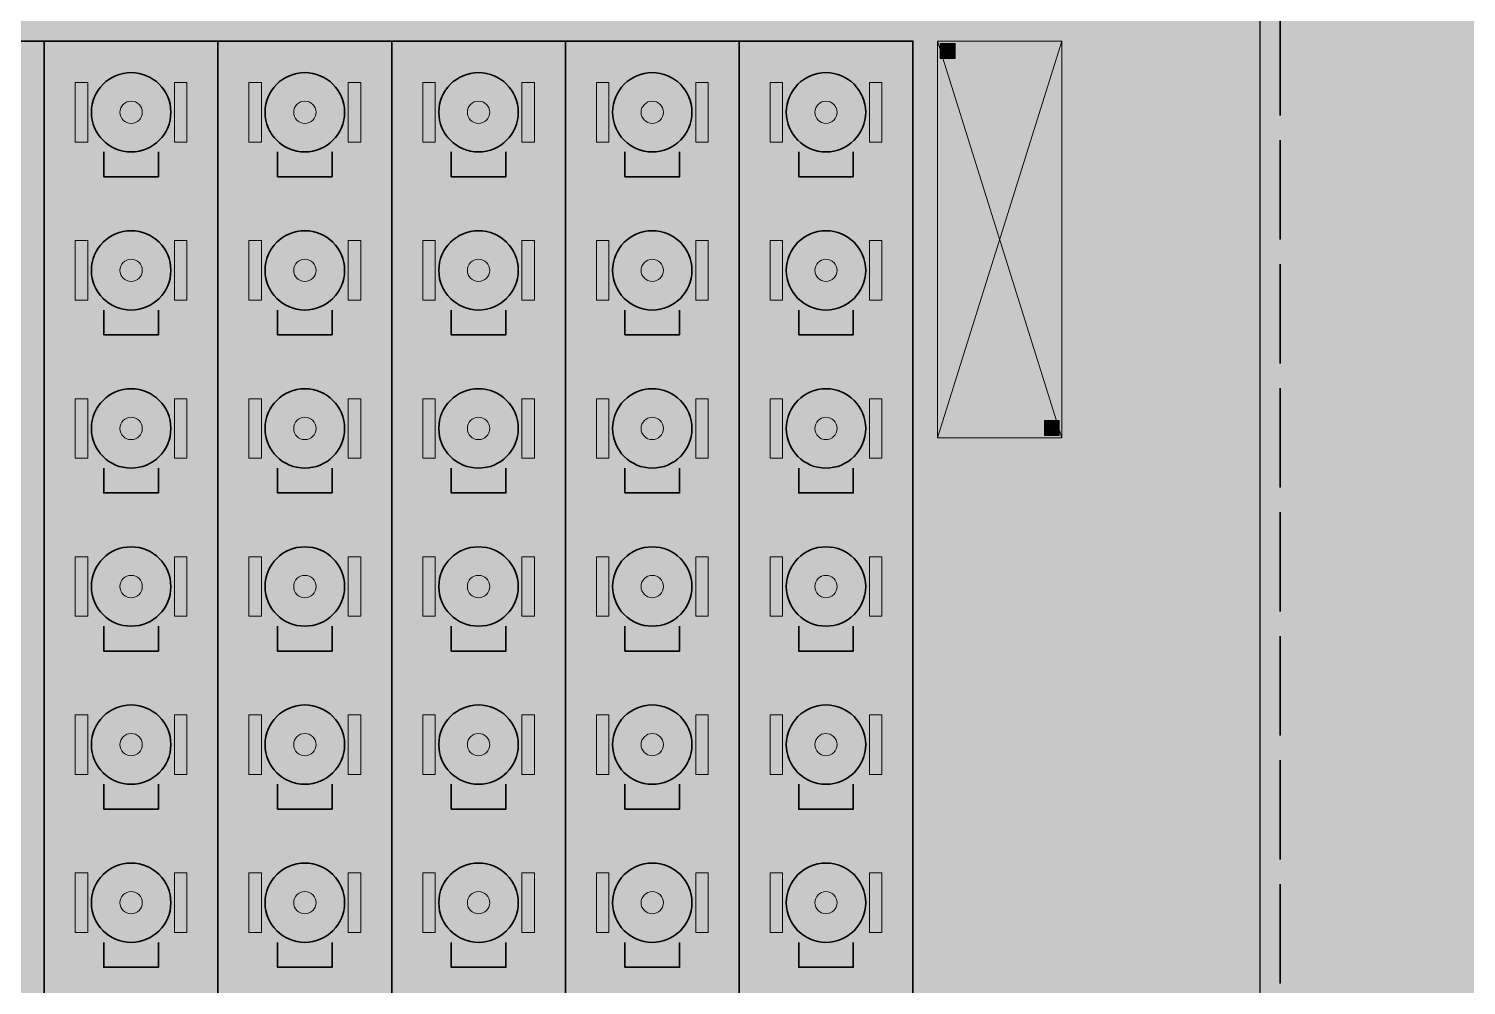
# Model space of a CAD drawing. Header units: millimetres. Extents: x 0 to 1189, y 0 to 841.
# Drawn here: x 644.9 to 702.8, y 249.9 to 288.5 of the extents above; entities that cross this region are included whole.
import ezdxf

# ---------------------------------------------------------------- set-up
doc = ezdxf.new("R2010")
doc.units = ezdxf.units.MM
doc.linetypes.add('IRAM-E-TRAZOS', pattern=[5, 4, -1])
for name, color, linetype, lineweight, true_color in [('A-DEM-VE', 3, 'CONTINUOUS', 35, 0x00963c), ('A-EQUIPO', 30, 'CONTINUOUS', 35, 0xe67800), ('A-PASILLO', 2, 'IRAM-E-TRAZOS', 35, 0xd7a500)]:
    doc.layers.add(name, color=color, linetype=linetype, lineweight=lineweight, true_color=true_color)
for name, color, linetype, lineweight in [('A-EQUIPO-FINO', 8, 'CONTINUOUS', 13), ('A-EQUIPO-RELLENO', 9, 'CONTINUOUS', 13), ('A-RELLENO', 9, 'CONTINUOUS', 13), ('A-SECTOR', 1, 'CONTINUOUS', 25)]:
    doc.layers.add(name, color=color, linetype=linetype, lineweight=lineweight)

msp = doc.modelspace()

# ---------------------------------------------------------------- hatches: boundary and pattern name
at = {"layer": 'A-EQUIPO-RELLENO', "true_color": 0xeeeeee}
h = msp.add_hatch(color=7, dxfattribs=at)
h.dxf.hatch_style = 1
h.paths.add_polyline_path([(681.5, 288), (681.5, 272), (686.5, 272), (686.5, 288)])
at = {"layer": 'A-EQUIPO-RELLENO', "true_color": 0x969ba0}
h = msp.add_hatch(color=7, dxfattribs=at)
h.dxf.hatch_style = 1
h.paths.add_polyline_path([(681.6, 287.9), (681.6, 287.3), (682.2, 287.3), (682.2, 287.9)])
at = {"layer": 'A-EQUIPO-RELLENO', "true_color": 0xf0786e}
h = msp.add_hatch(color=7, dxfattribs=at)
h.dxf.hatch_style = 1
h.paths.add_polyline_path([(649, 286.731), (648.586, 286.677), (648.2, 286.517), (647.869, 286.263), (647.614, 285.931), (647.455, 285.545), (647.4, 285.131), (647.455, 284.717), (647.614, 284.331), (647.869, 284), (648.2, 283.746), (648.586, 283.586), (649, 283.531), (649.414, 283.586), (649.8, 283.746), (650.131, 284), (650.386, 284.331), (650.545, 284.717), (650.6, 285.131), (650.545, 285.545), (650.386, 285.931), (650.131, 286.263), (649.8, 286.517), (649.414, 286.677)])
h = msp.add_hatch(color=7, dxfattribs=at)
h.dxf.hatch_style = 1
h.paths.add_polyline_path([(656, 286.731), (655.586, 286.677), (655.2, 286.517), (654.869, 286.263), (654.614, 285.931), (654.455, 285.545), (654.4, 285.131), (654.455, 284.717), (654.614, 284.331), (654.869, 284), (655.2, 283.746), (655.586, 283.586), (656, 283.531), (656.414, 283.586), (656.8, 283.746), (657.131, 284), (657.386, 284.331), (657.545, 284.717), (657.6, 285.131), (657.545, 285.545), (657.386, 285.931), (657.131, 286.263), (656.8, 286.517), (656.414, 286.677)])
h = msp.add_hatch(color=7, dxfattribs=at)
h.dxf.hatch_style = 1
h.paths.add_polyline_path([(663, 286.731), (662.586, 286.677), (662.2, 286.517), (661.869, 286.263), (661.614, 285.931), (661.455, 285.545), (661.4, 285.131), (661.455, 284.717), (661.614, 284.331), (661.869, 284), (662.2, 283.746), (662.586, 283.586), (663, 283.531), (663.414, 283.586), (663.8, 283.746), (664.131, 284), (664.386, 284.331), (664.545, 284.717), (664.6, 285.131), (664.545, 285.545), (664.386, 285.931), (664.131, 286.263), (663.8, 286.517), (663.414, 286.677)])
h = msp.add_hatch(color=7, dxfattribs=at)
h.dxf.hatch_style = 1
h.paths.add_polyline_path([(670, 286.731), (669.586, 286.677), (669.2, 286.517), (668.869, 286.263), (668.614, 285.931), (668.455, 285.545), (668.4, 285.131), (668.455, 284.717), (668.614, 284.331), (668.869, 284), (669.2, 283.746), (669.586, 283.586), (670, 283.531), (670.414, 283.586), (670.8, 283.746), (671.131, 284), (671.386, 284.331), (671.545, 284.717), (671.6, 285.131), (671.545, 285.545), (671.386, 285.931), (671.131, 286.263), (670.8, 286.517), (670.414, 286.677)])
h = msp.add_hatch(color=7, dxfattribs=at)
h.dxf.hatch_style = 1
h.paths.add_polyline_path([(677, 286.731), (676.586, 286.677), (676.2, 286.517), (675.869, 286.263), (675.614, 285.931), (675.455, 285.545), (675.4, 285.131), (675.455, 284.717), (675.614, 284.331), (675.869, 284), (676.2, 283.746), (676.586, 283.586), (677, 283.531), (677.414, 283.586), (677.8, 283.746), (678.131, 284), (678.386, 284.331), (678.545, 284.717), (678.6, 285.131), (678.545, 285.545), (678.386, 285.931), (678.131, 286.263), (677.8, 286.517), (677.414, 286.677)])
at = {"layer": 'A-EQUIPO-RELLENO', "true_color": 0x969ba0}
h = msp.add_hatch(color=7, dxfattribs=at)
h.dxf.hatch_style = 1
h.paths.add_polyline_path([(647.25, 283.931), (647.25, 286.331), (646.75, 286.331), (646.75, 283.931)])
h = msp.add_hatch(color=7, dxfattribs=at)
h.dxf.hatch_style = 1
h.paths.add_polyline_path([(651.25, 283.931), (651.25, 286.331), (650.75, 286.331), (650.75, 283.931)])
h = msp.add_hatch(color=7, dxfattribs=at)
h.dxf.hatch_style = 1
h.paths.add_polyline_path([(654.25, 283.931), (654.25, 286.331), (653.75, 286.331), (653.75, 283.931)])
h = msp.add_hatch(color=7, dxfattribs=at)
h.dxf.hatch_style = 1
h.paths.add_polyline_path([(658.25, 283.931), (658.25, 286.331), (657.75, 286.331), (657.75, 283.931)])
h = msp.add_hatch(color=7, dxfattribs=at)
h.dxf.hatch_style = 1
h.paths.add_polyline_path([(661.25, 283.931), (661.25, 286.331), (660.75, 286.331), (660.75, 283.931)])
h = msp.add_hatch(color=7, dxfattribs=at)
h.dxf.hatch_style = 1
h.paths.add_polyline_path([(665.25, 283.931), (665.25, 286.331), (664.75, 286.331), (664.75, 283.931)])
h = msp.add_hatch(color=7, dxfattribs=at)
h.dxf.hatch_style = 1
h.paths.add_polyline_path([(668.25, 283.931), (668.25, 286.331), (667.75, 286.331), (667.75, 283.931)])
h = msp.add_hatch(color=7, dxfattribs=at)
h.dxf.hatch_style = 1
h.paths.add_polyline_path([(672.25, 283.931), (672.25, 286.331), (671.75, 286.331), (671.75, 283.931)])
h = msp.add_hatch(color=7, dxfattribs=at)
h.dxf.hatch_style = 1
h.paths.add_polyline_path([(675.25, 283.931), (675.25, 286.331), (674.75, 286.331), (674.75, 283.931)])
h = msp.add_hatch(color=7, dxfattribs=at)
h.dxf.hatch_style = 1
h.paths.add_polyline_path([(679.25, 283.931), (679.25, 286.331), (678.75, 286.331), (678.75, 283.931)])
h = msp.add_hatch(color=7, dxfattribs=at)
h.dxf.hatch_style = 1
h.paths.add_polyline_path([(647.25, 277.556), (647.25, 279.956), (646.75, 279.956), (646.75, 277.556)])
at = {"layer": 'A-EQUIPO-RELLENO', "true_color": 0xf0786e}
h = msp.add_hatch(color=7, dxfattribs=at)
h.dxf.hatch_style = 1
h.paths.add_polyline_path([(649, 280.356), (648.586, 280.302), (648.2, 280.142), (647.869, 279.888), (647.614, 279.556), (647.455, 279.17), (647.4, 278.756), (647.455, 278.342), (647.614, 277.956), (647.869, 277.625), (648.2, 277.371), (648.586, 277.211), (649, 277.156), (649.414, 277.211), (649.8, 277.371), (650.131, 277.625), (650.386, 277.956), (650.545, 278.342), (650.6, 278.756), (650.545, 279.17), (650.386, 279.556), (650.131, 279.888), (649.8, 280.142), (649.414, 280.302)])
at = {"layer": 'A-EQUIPO-RELLENO', "true_color": 0x969ba0}
h = msp.add_hatch(color=7, dxfattribs=at)
h.dxf.hatch_style = 1
h.paths.add_polyline_path([(651.25, 277.556), (651.25, 279.956), (650.75, 279.956), (650.75, 277.556)])
h = msp.add_hatch(color=7, dxfattribs=at)
h.dxf.hatch_style = 1
h.paths.add_polyline_path([(654.25, 277.556), (654.25, 279.956), (653.75, 279.956), (653.75, 277.556)])
at = {"layer": 'A-EQUIPO-RELLENO', "true_color": 0xf0786e}
h = msp.add_hatch(color=7, dxfattribs=at)
h.dxf.hatch_style = 1
h.paths.add_polyline_path([(656, 280.356), (655.586, 280.302), (655.2, 280.142), (654.869, 279.888), (654.614, 279.556), (654.455, 279.17), (654.4, 278.756), (654.455, 278.342), (654.614, 277.956), (654.869, 277.625), (655.2, 277.371), (655.586, 277.211), (656, 277.156), (656.414, 277.211), (656.8, 277.371), (657.131, 277.625), (657.386, 277.956), (657.545, 278.342), (657.6, 278.756), (657.545, 279.17), (657.386, 279.556), (657.131, 279.888), (656.8, 280.142), (656.414, 280.302)])
at = {"layer": 'A-EQUIPO-RELLENO', "true_color": 0x969ba0}
h = msp.add_hatch(color=7, dxfattribs=at)
h.dxf.hatch_style = 1
h.paths.add_polyline_path([(658.25, 277.556), (658.25, 279.956), (657.75, 279.956), (657.75, 277.556)])
h = msp.add_hatch(color=7, dxfattribs=at)
h.dxf.hatch_style = 1
h.paths.add_polyline_path([(661.25, 277.556), (661.25, 279.956), (660.75, 279.956), (660.75, 277.556)])
at = {"layer": 'A-EQUIPO-RELLENO', "true_color": 0xf0786e}
h = msp.add_hatch(color=7, dxfattribs=at)
h.dxf.hatch_style = 1
h.paths.add_polyline_path([(663, 280.356), (662.586, 280.302), (662.2, 280.142), (661.869, 279.888), (661.614, 279.556), (661.455, 279.17), (661.4, 278.756), (661.455, 278.342), (661.614, 277.956), (661.869, 277.625), (662.2, 277.371), (662.586, 277.211), (663, 277.156), (663.414, 277.211), (663.8, 277.371), (664.131, 277.625), (664.386, 277.956), (664.545, 278.342), (664.6, 278.756), (664.545, 279.17), (664.386, 279.556), (664.131, 279.888), (663.8, 280.142), (663.414, 280.302)])
at = {"layer": 'A-EQUIPO-RELLENO', "true_color": 0x969ba0}
h = msp.add_hatch(color=7, dxfattribs=at)
h.dxf.hatch_style = 1
h.paths.add_polyline_path([(665.25, 277.556), (665.25, 279.956), (664.75, 279.956), (664.75, 277.556)])
h = msp.add_hatch(color=7, dxfattribs=at)
h.dxf.hatch_style = 1
h.paths.add_polyline_path([(668.25, 277.556), (668.25, 279.956), (667.75, 279.956), (667.75, 277.556)])
at = {"layer": 'A-EQUIPO-RELLENO', "true_color": 0xf0786e}
h = msp.add_hatch(color=7, dxfattribs=at)
h.dxf.hatch_style = 1
h.paths.add_polyline_path([(670, 280.356), (669.586, 280.302), (669.2, 280.142), (668.869, 279.888), (668.614, 279.556), (668.455, 279.17), (668.4, 278.756), (668.455, 278.342), (668.614, 277.956), (668.869, 277.625), (669.2, 277.371), (669.586, 277.211), (670, 277.156), (670.414, 277.211), (670.8, 277.371), (671.131, 277.625), (671.386, 277.956), (671.545, 278.342), (671.6, 278.756), (671.545, 279.17), (671.386, 279.556), (671.131, 279.888), (670.8, 280.142), (670.414, 280.302)])
at = {"layer": 'A-EQUIPO-RELLENO', "true_color": 0x969ba0}
h = msp.add_hatch(color=7, dxfattribs=at)
h.dxf.hatch_style = 1
h.paths.add_polyline_path([(672.25, 277.556), (672.25, 279.956), (671.75, 279.956), (671.75, 277.556)])
h = msp.add_hatch(color=7, dxfattribs=at)
h.dxf.hatch_style = 1
h.paths.add_polyline_path([(675.25, 277.556), (675.25, 279.956), (674.75, 279.956), (674.75, 277.556)])
at = {"layer": 'A-EQUIPO-RELLENO', "true_color": 0xf0786e}
h = msp.add_hatch(color=7, dxfattribs=at)
h.dxf.hatch_style = 1
h.paths.add_polyline_path([(677, 280.356), (676.586, 280.302), (676.2, 280.142), (675.869, 279.888), (675.614, 279.556), (675.455, 279.17), (675.4, 278.756), (675.455, 278.342), (675.614, 277.956), (675.869, 277.625), (676.2, 277.371), (676.586, 277.211), (677, 277.156), (677.414, 277.211), (677.8, 277.371), (678.131, 277.625), (678.386, 277.956), (678.545, 278.342), (678.6, 278.756), (678.545, 279.17), (678.386, 279.556), (678.131, 279.888), (677.8, 280.142), (677.414, 280.302)])
at = {"layer": 'A-EQUIPO-RELLENO', "true_color": 0x969ba0}
h = msp.add_hatch(color=7, dxfattribs=at)
h.dxf.hatch_style = 1
h.paths.add_polyline_path([(679.25, 277.556), (679.25, 279.956), (678.75, 279.956), (678.75, 277.556)])
h = msp.add_hatch(color=7, dxfattribs=at)
h.dxf.hatch_style = 1
h.paths.add_polyline_path([(647.25, 271.181), (647.25, 273.581), (646.75, 273.581), (646.75, 271.181)])
at = {"layer": 'A-EQUIPO-RELLENO', "true_color": 0xf0786e}
h = msp.add_hatch(color=7, dxfattribs=at)
h.dxf.hatch_style = 1
h.paths.add_polyline_path([(649, 273.981), (648.586, 273.927), (648.2, 273.767), (647.869, 273.513), (647.614, 273.181), (647.455, 272.795), (647.4, 272.381), (647.455, 271.967), (647.614, 271.581), (647.869, 271.25), (648.2, 270.996), (648.586, 270.836), (649, 270.781), (649.414, 270.836), (649.8, 270.996), (650.131, 271.25), (650.386, 271.581), (650.545, 271.967), (650.6, 272.381), (650.545, 272.795), (650.386, 273.181), (650.131, 273.513), (649.8, 273.767), (649.414, 273.927)])
at = {"layer": 'A-EQUIPO-RELLENO', "true_color": 0x969ba0}
h = msp.add_hatch(color=7, dxfattribs=at)
h.dxf.hatch_style = 1
h.paths.add_polyline_path([(651.25, 271.181), (651.25, 273.581), (650.75, 273.581), (650.75, 271.181)])
h = msp.add_hatch(color=7, dxfattribs=at)
h.dxf.hatch_style = 1
h.paths.add_polyline_path([(654.25, 271.181), (654.25, 273.581), (653.75, 273.581), (653.75, 271.181)])
at = {"layer": 'A-EQUIPO-RELLENO', "true_color": 0xf0786e}
h = msp.add_hatch(color=7, dxfattribs=at)
h.dxf.hatch_style = 1
h.paths.add_polyline_path([(656, 273.981), (655.586, 273.927), (655.2, 273.767), (654.869, 273.513), (654.614, 273.181), (654.455, 272.795), (654.4, 272.381), (654.455, 271.967), (654.614, 271.581), (654.869, 271.25), (655.2, 270.996), (655.586, 270.836), (656, 270.781), (656.414, 270.836), (656.8, 270.996), (657.131, 271.25), (657.386, 271.581), (657.545, 271.967), (657.6, 272.381), (657.545, 272.795), (657.386, 273.181), (657.131, 273.513), (656.8, 273.767), (656.414, 273.927)])
at = {"layer": 'A-EQUIPO-RELLENO', "true_color": 0x969ba0}
h = msp.add_hatch(color=7, dxfattribs=at)
h.dxf.hatch_style = 1
h.paths.add_polyline_path([(658.25, 271.181), (658.25, 273.581), (657.75, 273.581), (657.75, 271.181)])
h = msp.add_hatch(color=7, dxfattribs=at)
h.dxf.hatch_style = 1
h.paths.add_polyline_path([(661.25, 271.181), (661.25, 273.581), (660.75, 273.581), (660.75, 271.181)])
at = {"layer": 'A-EQUIPO-RELLENO', "true_color": 0xf0786e}
h = msp.add_hatch(color=7, dxfattribs=at)
h.dxf.hatch_style = 1
h.paths.add_polyline_path([(663, 273.981), (662.586, 273.927), (662.2, 273.767), (661.869, 273.513), (661.614, 273.181), (661.455, 272.795), (661.4, 272.381), (661.455, 271.967), (661.614, 271.581), (661.869, 271.25), (662.2, 270.996), (662.586, 270.836), (663, 270.781), (663.414, 270.836), (663.8, 270.996), (664.131, 271.25), (664.386, 271.581), (664.545, 271.967), (664.6, 272.381), (664.545, 272.795), (664.386, 273.181), (664.131, 273.513), (663.8, 273.767), (663.414, 273.927)])
at = {"layer": 'A-EQUIPO-RELLENO', "true_color": 0x969ba0}
h = msp.add_hatch(color=7, dxfattribs=at)
h.dxf.hatch_style = 1
h.paths.add_polyline_path([(665.25, 271.181), (665.25, 273.581), (664.75, 273.581), (664.75, 271.181)])
h = msp.add_hatch(color=7, dxfattribs=at)
h.dxf.hatch_style = 1
h.paths.add_polyline_path([(668.25, 271.181), (668.25, 273.581), (667.75, 273.581), (667.75, 271.181)])
at = {"layer": 'A-EQUIPO-RELLENO', "true_color": 0xf0786e}
h = msp.add_hatch(color=7, dxfattribs=at)
h.dxf.hatch_style = 1
h.paths.add_polyline_path([(670, 273.981), (669.586, 273.927), (669.2, 273.767), (668.869, 273.513), (668.614, 273.181), (668.455, 272.795), (668.4, 272.381), (668.455, 271.967), (668.614, 271.581), (668.869, 271.25), (669.2, 270.996), (669.586, 270.836), (670, 270.781), (670.414, 270.836), (670.8, 270.996), (671.131, 271.25), (671.386, 271.581), (671.545, 271.967), (671.6, 272.381), (671.545, 272.795), (671.386, 273.181), (671.131, 273.513), (670.8, 273.767), (670.414, 273.927)])
at = {"layer": 'A-EQUIPO-RELLENO', "true_color": 0x969ba0}
h = msp.add_hatch(color=7, dxfattribs=at)
h.dxf.hatch_style = 1
h.paths.add_polyline_path([(672.25, 271.181), (672.25, 273.581), (671.75, 273.581), (671.75, 271.181)])
h = msp.add_hatch(color=7, dxfattribs=at)
h.dxf.hatch_style = 1
h.paths.add_polyline_path([(675.25, 271.181), (675.25, 273.581), (674.75, 273.581), (674.75, 271.181)])
at = {"layer": 'A-EQUIPO-RELLENO', "true_color": 0xf0786e}
h = msp.add_hatch(color=7, dxfattribs=at)
h.dxf.hatch_style = 1
h.paths.add_polyline_path([(677, 273.981), (676.586, 273.927), (676.2, 273.767), (675.869, 273.513), (675.614, 273.181), (675.455, 272.795), (675.4, 272.381), (675.455, 271.967), (675.614, 271.581), (675.869, 271.25), (676.2, 270.996), (676.586, 270.836), (677, 270.781), (677.414, 270.836), (677.8, 270.996), (678.131, 271.25), (678.386, 271.581), (678.545, 271.967), (678.6, 272.381), (678.545, 272.795), (678.386, 273.181), (678.131, 273.513), (677.8, 273.767), (677.414, 273.927)])
at = {"layer": 'A-EQUIPO-RELLENO', "true_color": 0x969ba0}
h = msp.add_hatch(color=7, dxfattribs=at)
h.dxf.hatch_style = 1
h.paths.add_polyline_path([(679.25, 271.181), (679.25, 273.581), (678.75, 273.581), (678.75, 271.181)])
h = msp.add_hatch(color=7, dxfattribs=at)
h.dxf.hatch_style = 1
h.paths.add_polyline_path([(685.8, 272.7), (685.8, 272.1), (686.4, 272.1), (686.4, 272.7)])
h = msp.add_hatch(color=7, dxfattribs=at)
h.dxf.hatch_style = 1
h.paths.add_polyline_path([(647.25, 264.806), (647.25, 267.206), (646.75, 267.206), (646.75, 264.806)])
at = {"layer": 'A-EQUIPO-RELLENO', "true_color": 0xf0786e}
h = msp.add_hatch(color=7, dxfattribs=at)
h.dxf.hatch_style = 1
h.paths.add_polyline_path([(649, 267.606), (648.586, 267.552), (648.2, 267.392), (647.869, 267.138), (647.614, 266.806), (647.455, 266.42), (647.4, 266.006), (647.455, 265.592), (647.614, 265.206), (647.869, 264.875), (648.2, 264.621), (648.586, 264.461), (649, 264.406), (649.414, 264.461), (649.8, 264.621), (650.131, 264.875), (650.386, 265.206), (650.545, 265.592), (650.6, 266.006), (650.545, 266.42), (650.386, 266.806), (650.131, 267.138), (649.8, 267.392), (649.414, 267.552)])
at = {"layer": 'A-EQUIPO-RELLENO', "true_color": 0x969ba0}
h = msp.add_hatch(color=7, dxfattribs=at)
h.dxf.hatch_style = 1
h.paths.add_polyline_path([(651.25, 264.806), (651.25, 267.206), (650.75, 267.206), (650.75, 264.806)])
h = msp.add_hatch(color=7, dxfattribs=at)
h.dxf.hatch_style = 1
h.paths.add_polyline_path([(654.25, 264.806), (654.25, 267.206), (653.75, 267.206), (653.75, 264.806)])
at = {"layer": 'A-EQUIPO-RELLENO', "true_color": 0xf0786e}
h = msp.add_hatch(color=7, dxfattribs=at)
h.dxf.hatch_style = 1
h.paths.add_polyline_path([(656, 267.606), (655.586, 267.552), (655.2, 267.392), (654.869, 267.138), (654.614, 266.806), (654.455, 266.42), (654.4, 266.006), (654.455, 265.592), (654.614, 265.206), (654.869, 264.875), (655.2, 264.621), (655.586, 264.461), (656, 264.406), (656.414, 264.461), (656.8, 264.621), (657.131, 264.875), (657.386, 265.206), (657.545, 265.592), (657.6, 266.006), (657.545, 266.42), (657.386, 266.806), (657.131, 267.138), (656.8, 267.392), (656.414, 267.552)])
at = {"layer": 'A-EQUIPO-RELLENO', "true_color": 0x969ba0}
h = msp.add_hatch(color=7, dxfattribs=at)
h.dxf.hatch_style = 1
h.paths.add_polyline_path([(658.25, 264.806), (658.25, 267.206), (657.75, 267.206), (657.75, 264.806)])
h = msp.add_hatch(color=7, dxfattribs=at)
h.dxf.hatch_style = 1
h.paths.add_polyline_path([(661.25, 264.806), (661.25, 267.206), (660.75, 267.206), (660.75, 264.806)])
at = {"layer": 'A-EQUIPO-RELLENO', "true_color": 0xf0786e}
h = msp.add_hatch(color=7, dxfattribs=at)
h.dxf.hatch_style = 1
h.paths.add_polyline_path([(663, 267.606), (662.586, 267.552), (662.2, 267.392), (661.869, 267.138), (661.614, 266.806), (661.455, 266.42), (661.4, 266.006), (661.455, 265.592), (661.614, 265.206), (661.869, 264.875), (662.2, 264.621), (662.586, 264.461), (663, 264.406), (663.414, 264.461), (663.8, 264.621), (664.131, 264.875), (664.386, 265.206), (664.545, 265.592), (664.6, 266.006), (664.545, 266.42), (664.386, 266.806), (664.131, 267.138), (663.8, 267.392), (663.414, 267.552)])
at = {"layer": 'A-EQUIPO-RELLENO', "true_color": 0x969ba0}
h = msp.add_hatch(color=7, dxfattribs=at)
h.dxf.hatch_style = 1
h.paths.add_polyline_path([(665.25, 264.806), (665.25, 267.206), (664.75, 267.206), (664.75, 264.806)])
h = msp.add_hatch(color=7, dxfattribs=at)
h.dxf.hatch_style = 1
h.paths.add_polyline_path([(668.25, 264.806), (668.25, 267.206), (667.75, 267.206), (667.75, 264.806)])
at = {"layer": 'A-EQUIPO-RELLENO', "true_color": 0xf0786e}
h = msp.add_hatch(color=7, dxfattribs=at)
h.dxf.hatch_style = 1
h.paths.add_polyline_path([(670, 267.606), (669.586, 267.552), (669.2, 267.392), (668.869, 267.138), (668.614, 266.806), (668.455, 266.42), (668.4, 266.006), (668.455, 265.592), (668.614, 265.206), (668.869, 264.875), (669.2, 264.621), (669.586, 264.461), (670, 264.406), (670.414, 264.461), (670.8, 264.621), (671.131, 264.875), (671.386, 265.206), (671.545, 265.592), (671.6, 266.006), (671.545, 266.42), (671.386, 266.806), (671.131, 267.138), (670.8, 267.392), (670.414, 267.552)])
at = {"layer": 'A-EQUIPO-RELLENO', "true_color": 0x969ba0}
h = msp.add_hatch(color=7, dxfattribs=at)
h.dxf.hatch_style = 1
h.paths.add_polyline_path([(672.25, 264.806), (672.25, 267.206), (671.75, 267.206), (671.75, 264.806)])
h = msp.add_hatch(color=7, dxfattribs=at)
h.dxf.hatch_style = 1
h.paths.add_polyline_path([(675.25, 264.806), (675.25, 267.206), (674.75, 267.206), (674.75, 264.806)])
at = {"layer": 'A-EQUIPO-RELLENO', "true_color": 0xf0786e}
h = msp.add_hatch(color=7, dxfattribs=at)
h.dxf.hatch_style = 1
h.paths.add_polyline_path([(677, 267.606), (676.586, 267.552), (676.2, 267.392), (675.869, 267.138), (675.614, 266.806), (675.455, 266.42), (675.4, 266.006), (675.455, 265.592), (675.614, 265.206), (675.869, 264.875), (676.2, 264.621), (676.586, 264.461), (677, 264.406), (677.414, 264.461), (677.8, 264.621), (678.131, 264.875), (678.386, 265.206), (678.545, 265.592), (678.6, 266.006), (678.545, 266.42), (678.386, 266.806), (678.131, 267.138), (677.8, 267.392), (677.414, 267.552)])
at = {"layer": 'A-EQUIPO-RELLENO', "true_color": 0x969ba0}
h = msp.add_hatch(color=7, dxfattribs=at)
h.dxf.hatch_style = 1
h.paths.add_polyline_path([(679.25, 264.806), (679.25, 267.206), (678.75, 267.206), (678.75, 264.806)])
h = msp.add_hatch(color=7, dxfattribs=at)
h.dxf.hatch_style = 1
h.paths.add_polyline_path([(647.25, 258.431), (647.25, 260.831), (646.75, 260.831), (646.75, 258.431)])
at = {"layer": 'A-EQUIPO-RELLENO', "true_color": 0xf0786e}
h = msp.add_hatch(color=7, dxfattribs=at)
h.dxf.hatch_style = 1
h.paths.add_polyline_path([(649, 261.231), (648.586, 261.177), (648.2, 261.017), (647.869, 260.763), (647.614, 260.431), (647.455, 260.045), (647.4, 259.631), (647.455, 259.217), (647.614, 258.831), (647.869, 258.5), (648.2, 258.246), (648.586, 258.086), (649, 258.031), (649.414, 258.086), (649.8, 258.246), (650.131, 258.5), (650.386, 258.831), (650.545, 259.217), (650.6, 259.631), (650.545, 260.045), (650.386, 260.431), (650.131, 260.763), (649.8, 261.017), (649.414, 261.177)])
at = {"layer": 'A-EQUIPO-RELLENO', "true_color": 0x969ba0}
h = msp.add_hatch(color=7, dxfattribs=at)
h.dxf.hatch_style = 1
h.paths.add_polyline_path([(651.25, 258.431), (651.25, 260.831), (650.75, 260.831), (650.75, 258.431)])
h = msp.add_hatch(color=7, dxfattribs=at)
h.dxf.hatch_style = 1
h.paths.add_polyline_path([(654.25, 258.431), (654.25, 260.831), (653.75, 260.831), (653.75, 258.431)])
at = {"layer": 'A-EQUIPO-RELLENO', "true_color": 0xf0786e}
h = msp.add_hatch(color=7, dxfattribs=at)
h.dxf.hatch_style = 1
h.paths.add_polyline_path([(656, 261.231), (655.586, 261.177), (655.2, 261.017), (654.869, 260.763), (654.614, 260.431), (654.455, 260.045), (654.4, 259.631), (654.455, 259.217), (654.614, 258.831), (654.869, 258.5), (655.2, 258.246), (655.586, 258.086), (656, 258.031), (656.414, 258.086), (656.8, 258.246), (657.131, 258.5), (657.386, 258.831), (657.545, 259.217), (657.6, 259.631), (657.545, 260.045), (657.386, 260.431), (657.131, 260.763), (656.8, 261.017), (656.414, 261.177)])
at = {"layer": 'A-EQUIPO-RELLENO', "true_color": 0x969ba0}
h = msp.add_hatch(color=7, dxfattribs=at)
h.dxf.hatch_style = 1
h.paths.add_polyline_path([(658.25, 258.431), (658.25, 260.831), (657.75, 260.831), (657.75, 258.431)])
h = msp.add_hatch(color=7, dxfattribs=at)
h.dxf.hatch_style = 1
h.paths.add_polyline_path([(661.25, 258.431), (661.25, 260.831), (660.75, 260.831), (660.75, 258.431)])
at = {"layer": 'A-EQUIPO-RELLENO', "true_color": 0xf0786e}
h = msp.add_hatch(color=7, dxfattribs=at)
h.dxf.hatch_style = 1
h.paths.add_polyline_path([(663, 261.231), (662.586, 261.177), (662.2, 261.017), (661.869, 260.763), (661.614, 260.431), (661.455, 260.045), (661.4, 259.631), (661.455, 259.217), (661.614, 258.831), (661.869, 258.5), (662.2, 258.246), (662.586, 258.086), (663, 258.031), (663.414, 258.086), (663.8, 258.246), (664.131, 258.5), (664.386, 258.831), (664.545, 259.217), (664.6, 259.631), (664.545, 260.045), (664.386, 260.431), (664.131, 260.763), (663.8, 261.017), (663.414, 261.177)])
at = {"layer": 'A-EQUIPO-RELLENO', "true_color": 0x969ba0}
h = msp.add_hatch(color=7, dxfattribs=at)
h.dxf.hatch_style = 1
h.paths.add_polyline_path([(665.25, 258.431), (665.25, 260.831), (664.75, 260.831), (664.75, 258.431)])
h = msp.add_hatch(color=7, dxfattribs=at)
h.dxf.hatch_style = 1
h.paths.add_polyline_path([(668.25, 258.431), (668.25, 260.831), (667.75, 260.831), (667.75, 258.431)])
at = {"layer": 'A-EQUIPO-RELLENO', "true_color": 0xf0786e}
h = msp.add_hatch(color=7, dxfattribs=at)
h.dxf.hatch_style = 1
h.paths.add_polyline_path([(670, 261.231), (669.586, 261.177), (669.2, 261.017), (668.869, 260.763), (668.614, 260.431), (668.455, 260.045), (668.4, 259.631), (668.455, 259.217), (668.614, 258.831), (668.869, 258.5), (669.2, 258.246), (669.586, 258.086), (670, 258.031), (670.414, 258.086), (670.8, 258.246), (671.131, 258.5), (671.386, 258.831), (671.545, 259.217), (671.6, 259.631), (671.545, 260.045), (671.386, 260.431), (671.131, 260.763), (670.8, 261.017), (670.414, 261.177)])
at = {"layer": 'A-EQUIPO-RELLENO', "true_color": 0x969ba0}
h = msp.add_hatch(color=7, dxfattribs=at)
h.dxf.hatch_style = 1
h.paths.add_polyline_path([(672.25, 258.431), (672.25, 260.831), (671.75, 260.831), (671.75, 258.431)])
h = msp.add_hatch(color=7, dxfattribs=at)
h.dxf.hatch_style = 1
h.paths.add_polyline_path([(675.25, 258.431), (675.25, 260.831), (674.75, 260.831), (674.75, 258.431)])
at = {"layer": 'A-EQUIPO-RELLENO', "true_color": 0xf0786e}
h = msp.add_hatch(color=7, dxfattribs=at)
h.dxf.hatch_style = 1
h.paths.add_polyline_path([(677, 261.231), (676.586, 261.177), (676.2, 261.017), (675.869, 260.763), (675.614, 260.431), (675.455, 260.045), (675.4, 259.631), (675.455, 259.217), (675.614, 258.831), (675.869, 258.5), (676.2, 258.246), (676.586, 258.086), (677, 258.031), (677.414, 258.086), (677.8, 258.246), (678.131, 258.5), (678.386, 258.831), (678.545, 259.217), (678.6, 259.631), (678.545, 260.045), (678.386, 260.431), (678.131, 260.763), (677.8, 261.017), (677.414, 261.177)])
at = {"layer": 'A-EQUIPO-RELLENO', "true_color": 0x969ba0}
h = msp.add_hatch(color=7, dxfattribs=at)
h.dxf.hatch_style = 1
h.paths.add_polyline_path([(679.25, 258.431), (679.25, 260.831), (678.75, 260.831), (678.75, 258.431)])
h = msp.add_hatch(color=7, dxfattribs=at)
h.dxf.hatch_style = 1
h.paths.add_polyline_path([(647.25, 252.056), (647.25, 254.456), (646.75, 254.456), (646.75, 252.056)])
at = {"layer": 'A-EQUIPO-RELLENO', "true_color": 0xf0786e}
h = msp.add_hatch(color=7, dxfattribs=at)
h.dxf.hatch_style = 1
h.paths.add_polyline_path([(649, 254.856), (648.586, 254.802), (648.2, 254.642), (647.869, 254.388), (647.614, 254.056), (647.455, 253.67), (647.4, 253.256), (647.455, 252.842), (647.614, 252.456), (647.869, 252.125), (648.2, 251.871), (648.586, 251.711), (649, 251.656), (649.414, 251.711), (649.8, 251.871), (650.131, 252.125), (650.386, 252.456), (650.545, 252.842), (650.6, 253.256), (650.545, 253.67), (650.386, 254.056), (650.131, 254.388), (649.8, 254.642), (649.414, 254.802)])
at = {"layer": 'A-EQUIPO-RELLENO', "true_color": 0x969ba0}
h = msp.add_hatch(color=7, dxfattribs=at)
h.dxf.hatch_style = 1
h.paths.add_polyline_path([(651.25, 252.056), (651.25, 254.456), (650.75, 254.456), (650.75, 252.056)])
h = msp.add_hatch(color=7, dxfattribs=at)
h.dxf.hatch_style = 1
h.paths.add_polyline_path([(654.25, 252.056), (654.25, 254.456), (653.75, 254.456), (653.75, 252.056)])
at = {"layer": 'A-EQUIPO-RELLENO', "true_color": 0xf0786e}
h = msp.add_hatch(color=7, dxfattribs=at)
h.dxf.hatch_style = 1
h.paths.add_polyline_path([(656, 254.856), (655.586, 254.802), (655.2, 254.642), (654.869, 254.388), (654.614, 254.056), (654.455, 253.67), (654.4, 253.256), (654.455, 252.842), (654.614, 252.456), (654.869, 252.125), (655.2, 251.871), (655.586, 251.711), (656, 251.656), (656.414, 251.711), (656.8, 251.871), (657.131, 252.125), (657.386, 252.456), (657.545, 252.842), (657.6, 253.256), (657.545, 253.67), (657.386, 254.056), (657.131, 254.388), (656.8, 254.642), (656.414, 254.802)])
at = {"layer": 'A-EQUIPO-RELLENO', "true_color": 0x969ba0}
h = msp.add_hatch(color=7, dxfattribs=at)
h.dxf.hatch_style = 1
h.paths.add_polyline_path([(658.25, 252.056), (658.25, 254.456), (657.75, 254.456), (657.75, 252.056)])
h = msp.add_hatch(color=7, dxfattribs=at)
h.dxf.hatch_style = 1
h.paths.add_polyline_path([(661.25, 252.056), (661.25, 254.456), (660.75, 254.456), (660.75, 252.056)])
at = {"layer": 'A-EQUIPO-RELLENO', "true_color": 0xf0786e}
h = msp.add_hatch(color=7, dxfattribs=at)
h.dxf.hatch_style = 1
h.paths.add_polyline_path([(663, 254.856), (662.586, 254.802), (662.2, 254.642), (661.869, 254.388), (661.614, 254.056), (661.455, 253.67), (661.4, 253.256), (661.455, 252.842), (661.614, 252.456), (661.869, 252.125), (662.2, 251.871), (662.586, 251.711), (663, 251.656), (663.414, 251.711), (663.8, 251.871), (664.131, 252.125), (664.386, 252.456), (664.545, 252.842), (664.6, 253.256), (664.545, 253.67), (664.386, 254.056), (664.131, 254.388), (663.8, 254.642), (663.414, 254.802)])
at = {"layer": 'A-EQUIPO-RELLENO', "true_color": 0x969ba0}
h = msp.add_hatch(color=7, dxfattribs=at)
h.dxf.hatch_style = 1
h.paths.add_polyline_path([(665.25, 252.056), (665.25, 254.456), (664.75, 254.456), (664.75, 252.056)])
h = msp.add_hatch(color=7, dxfattribs=at)
h.dxf.hatch_style = 1
h.paths.add_polyline_path([(668.25, 252.056), (668.25, 254.456), (667.75, 254.456), (667.75, 252.056)])
at = {"layer": 'A-EQUIPO-RELLENO', "true_color": 0xf0786e}
h = msp.add_hatch(color=7, dxfattribs=at)
h.dxf.hatch_style = 1
h.paths.add_polyline_path([(670, 254.856), (669.586, 254.802), (669.2, 254.642), (668.869, 254.388), (668.614, 254.056), (668.455, 253.67), (668.4, 253.256), (668.455, 252.842), (668.614, 252.456), (668.869, 252.125), (669.2, 251.871), (669.586, 251.711), (670, 251.656), (670.414, 251.711), (670.8, 251.871), (671.131, 252.125), (671.386, 252.456), (671.545, 252.842), (671.6, 253.256), (671.545, 253.67), (671.386, 254.056), (671.131, 254.388), (670.8, 254.642), (670.414, 254.802)])
at = {"layer": 'A-EQUIPO-RELLENO', "true_color": 0x969ba0}
h = msp.add_hatch(color=7, dxfattribs=at)
h.dxf.hatch_style = 1
h.paths.add_polyline_path([(672.25, 252.056), (672.25, 254.456), (671.75, 254.456), (671.75, 252.056)])
h = msp.add_hatch(color=7, dxfattribs=at)
h.dxf.hatch_style = 1
h.paths.add_polyline_path([(675.25, 252.056), (675.25, 254.456), (674.75, 254.456), (674.75, 252.056)])
at = {"layer": 'A-EQUIPO-RELLENO', "true_color": 0xf0786e}
h = msp.add_hatch(color=7, dxfattribs=at)
h.dxf.hatch_style = 1
h.paths.add_polyline_path([(677, 254.856), (676.586, 254.802), (676.2, 254.642), (675.869, 254.388), (675.614, 254.056), (675.455, 253.67), (675.4, 253.256), (675.455, 252.842), (675.614, 252.456), (675.869, 252.125), (676.2, 251.871), (676.586, 251.711), (677, 251.656), (677.414, 251.711), (677.8, 251.871), (678.131, 252.125), (678.386, 252.456), (678.545, 252.842), (678.6, 253.256), (678.545, 253.67), (678.386, 254.056), (678.131, 254.388), (677.8, 254.642), (677.414, 254.802)])
at = {"layer": 'A-EQUIPO-RELLENO', "true_color": 0x969ba0}
h = msp.add_hatch(color=7, dxfattribs=at)
h.dxf.hatch_style = 1
h.paths.add_polyline_path([(679.25, 252.056), (679.25, 254.456), (678.75, 254.456), (678.75, 252.056)])
at = {"layer": 'A-RELLENO', "true_color": 0xe2e2e2}
h = msp.add_hatch(color=7, dxfattribs=at)
h.dxf.hatch_style = 1
h.paths.add_polyline_path([(694.5, 220), (724.5, 220), (724.5, 355), (694.5, 355)])
at = {"layer": 'A-RELLENO', "true_color": 0xc8e8c8}
h = msp.add_hatch(color=7, dxfattribs=at)
h.dxf.hatch_style = 1
h.paths.add_polyline_path([(559.5, 220), (694.5, 220), (694.5, 299.5), (559.5, 299.5)])

# ---------------------------------------------------------------- linework, layer by layer
at = {"layer": 'A-DEM-VE'}
for p, q in [((645.5, 237), (645.5, 288)), ((652.5, 237), (652.5, 288)), ((659.5, 237), (659.5, 288)), ((666.5, 237), (666.5, 288)), ((673.5, 237), (673.5, 288))]:
    msp.add_line(p, q, dxfattribs=at)
msp.add_lwpolyline([(680.5, 237), (680.5, 288), (617.5, 288), (617.5, 237)], close=True, dxfattribs=at)
at = {"layer": 'A-EQUIPO'}
for points in [[(650.1, 283.531), (650.1, 282.531), (647.9, 282.531), (647.9, 283.531)], [(657.1, 283.531), (657.1, 282.531), (654.9, 282.531), (654.9, 283.531)], [(664.1, 283.531), (664.1, 282.531), (661.9, 282.531), (661.9, 283.531)], [(671.1, 283.531), (671.1, 282.531), (668.9, 282.531), (668.9, 283.531)], [(678.1, 283.531), (678.1, 282.531), (675.9, 282.531), (675.9, 283.531)], [(650.1, 277.156), (650.1, 276.156), (647.9, 276.156), (647.9, 277.156)], [(657.1, 277.156), (657.1, 276.156), (654.9, 276.156), (654.9, 277.156)], [(664.1, 277.156), (664.1, 276.156), (661.9, 276.156), (661.9, 277.156)], [(671.1, 277.156), (671.1, 276.156), (668.9, 276.156), (668.9, 277.156)], [(678.1, 277.156), (678.1, 276.156), (675.9, 276.156), (675.9, 277.156)], [(650.1, 270.781), (650.1, 269.781), (647.9, 269.781), (647.9, 270.781)], [(657.1, 270.781), (657.1, 269.781), (654.9, 269.781), (654.9, 270.781)], [(664.1, 270.781), (664.1, 269.781), (661.9, 269.781), (661.9, 270.781)], [(671.1, 270.781), (671.1, 269.781), (668.9, 269.781), (668.9, 270.781)], [(678.1, 270.781), (678.1, 269.781), (675.9, 269.781), (675.9, 270.781)], [(650.1, 264.406), (650.1, 263.406), (647.9, 263.406), (647.9, 264.406)], [(657.1, 264.406), (657.1, 263.406), (654.9, 263.406), (654.9, 264.406)], [(664.1, 264.406), (664.1, 263.406), (661.9, 263.406), (661.9, 264.406)], [(671.1, 264.406), (671.1, 263.406), (668.9, 263.406), (668.9, 264.406)], [(678.1, 264.406), (678.1, 263.406), (675.9, 263.406), (675.9, 264.406)], [(650.1, 258.031), (650.1, 257.031), (647.9, 257.031), (647.9, 258.031)], [(657.1, 258.031), (657.1, 257.031), (654.9, 257.031), (654.9, 258.031)], [(664.1, 258.031), (664.1, 257.031), (661.9, 257.031), (661.9, 258.031)], [(671.1, 258.031), (671.1, 257.031), (668.9, 257.031), (668.9, 258.031)], [(678.1, 258.031), (678.1, 257.031), (675.9, 257.031), (675.9, 258.031)], [(650.1, 251.656), (650.1, 250.656), (647.9, 250.656), (647.9, 251.656)], [(657.1, 251.656), (657.1, 250.656), (654.9, 250.656), (654.9, 251.656)], [(664.1, 251.656), (664.1, 250.656), (661.9, 250.656), (661.9, 251.656)], [(671.1, 251.656), (671.1, 250.656), (668.9, 250.656), (668.9, 251.656)], [(678.1, 251.656), (678.1, 250.656), (675.9, 250.656), (675.9, 251.656)]]:
    msp.add_lwpolyline(points, dxfattribs=at)
for centre in [(649, 285.131), (656, 285.131), (663, 285.131), (670, 285.131), (677, 285.131), (649, 278.756), (656, 278.756), (663, 278.756), (670, 278.756), (677, 278.756), (649, 272.381), (656, 272.381), (663, 272.381), (670, 272.381), (677, 272.381), (649, 266.006), (656, 266.006), (663, 266.006), (670, 266.006), (677, 266.006), (649, 259.631), (656, 259.631), (663, 259.631), (670, 259.631), (677, 259.631), (649, 253.256), (656, 253.256), (663, 253.256), (670, 253.256), (677, 253.256)]:
    msp.add_circle(centre, 1.6, dxfattribs=at)
at = {"layer": 'A-EQUIPO-FINO'}
for p, q in [((681.5, 288), (686.5, 272)), ((686.5, 288), (681.5, 272))]:
    msp.add_line(p, q, dxfattribs=at)
for points in [[(681.5, 288), (681.5, 272), (686.5, 272), (686.5, 288)], [(681.6, 287.9), (681.6, 287.3), (682.2, 287.3), (682.2, 287.9)], [(647.25, 283.931), (647.25, 286.331), (646.75, 286.331), (646.75, 283.931)], [(651.25, 283.931), (651.25, 286.331), (650.75, 286.331), (650.75, 283.931)], [(654.25, 283.931), (654.25, 286.331), (653.75, 286.331), (653.75, 283.931)], [(658.25, 283.931), (658.25, 286.331), (657.75, 286.331), (657.75, 283.931)], [(661.25, 283.931), (661.25, 286.331), (660.75, 286.331), (660.75, 283.931)], [(665.25, 283.931), (665.25, 286.331), (664.75, 286.331), (664.75, 283.931)], [(668.25, 283.931), (668.25, 286.331), (667.75, 286.331), (667.75, 283.931)], [(672.25, 283.931), (672.25, 286.331), (671.75, 286.331), (671.75, 283.931)], [(675.25, 283.931), (675.25, 286.331), (674.75, 286.331), (674.75, 283.931)], [(679.25, 283.931), (679.25, 286.331), (678.75, 286.331), (678.75, 283.931)], [(647.25, 277.556), (647.25, 279.956), (646.75, 279.956), (646.75, 277.556)], [(651.25, 277.556), (651.25, 279.956), (650.75, 279.956), (650.75, 277.556)], [(654.25, 277.556), (654.25, 279.956), (653.75, 279.956), (653.75, 277.556)], [(658.25, 277.556), (658.25, 279.956), (657.75, 279.956), (657.75, 277.556)], [(661.25, 277.556), (661.25, 279.956), (660.75, 279.956), (660.75, 277.556)], [(665.25, 277.556), (665.25, 279.956), (664.75, 279.956), (664.75, 277.556)], [(668.25, 277.556), (668.25, 279.956), (667.75, 279.956), (667.75, 277.556)], [(672.25, 277.556), (672.25, 279.956), (671.75, 279.956), (671.75, 277.556)], [(675.25, 277.556), (675.25, 279.956), (674.75, 279.956), (674.75, 277.556)], [(679.25, 277.556), (679.25, 279.956), (678.75, 279.956), (678.75, 277.556)], [(647.25, 271.181), (647.25, 273.581), (646.75, 273.581), (646.75, 271.181)], [(651.25, 271.181), (651.25, 273.581), (650.75, 273.581), (650.75, 271.181)], [(654.25, 271.181), (654.25, 273.581), (653.75, 273.581), (653.75, 271.181)], [(658.25, 271.181), (658.25, 273.581), (657.75, 273.581), (657.75, 271.181)], [(661.25, 271.181), (661.25, 273.581), (660.75, 273.581), (660.75, 271.181)], [(665.25, 271.181), (665.25, 273.581), (664.75, 273.581), (664.75, 271.181)], [(668.25, 271.181), (668.25, 273.581), (667.75, 273.581), (667.75, 271.181)], [(672.25, 271.181), (672.25, 273.581), (671.75, 273.581), (671.75, 271.181)], [(675.25, 271.181), (675.25, 273.581), (674.75, 273.581), (674.75, 271.181)], [(679.25, 271.181), (679.25, 273.581), (678.75, 273.581), (678.75, 271.181)], [(685.8, 272.7), (685.8, 272.1), (686.4, 272.1), (686.4, 272.7)], [(647.25, 264.806), (647.25, 267.206), (646.75, 267.206), (646.75, 264.806)], [(651.25, 264.806), (651.25, 267.206), (650.75, 267.206), (650.75, 264.806)], [(654.25, 264.806), (654.25, 267.206), (653.75, 267.206), (653.75, 264.806)], [(658.25, 264.806), (658.25, 267.206), (657.75, 267.206), (657.75, 264.806)], [(661.25, 264.806), (661.25, 267.206), (660.75, 267.206), (660.75, 264.806)], [(665.25, 264.806), (665.25, 267.206), (664.75, 267.206), (664.75, 264.806)], [(668.25, 264.806), (668.25, 267.206), (667.75, 267.206), (667.75, 264.806)], [(672.25, 264.806), (672.25, 267.206), (671.75, 267.206), (671.75, 264.806)], [(675.25, 264.806), (675.25, 267.206), (674.75, 267.206), (674.75, 264.806)], [(679.25, 264.806), (679.25, 267.206), (678.75, 267.206), (678.75, 264.806)], [(647.25, 258.431), (647.25, 260.831), (646.75, 260.831), (646.75, 258.431)], [(651.25, 258.431), (651.25, 260.831), (650.75, 260.831), (650.75, 258.431)], [(654.25, 258.431), (654.25, 260.831), (653.75, 260.831), (653.75, 258.431)], [(658.25, 258.431), (658.25, 260.831), (657.75, 260.831), (657.75, 258.431)], [(661.25, 258.431), (661.25, 260.831), (660.75, 260.831), (660.75, 258.431)], [(665.25, 258.431), (665.25, 260.831), (664.75, 260.831), (664.75, 258.431)], [(668.25, 258.431), (668.25, 260.831), (667.75, 260.831), (667.75, 258.431)], [(672.25, 258.431), (672.25, 260.831), (671.75, 260.831), (671.75, 258.431)], [(675.25, 258.431), (675.25, 260.831), (674.75, 260.831), (674.75, 258.431)], [(679.25, 258.431), (679.25, 260.831), (678.75, 260.831), (678.75, 258.431)], [(647.25, 252.056), (647.25, 254.456), (646.75, 254.456), (646.75, 252.056)], [(651.25, 252.056), (651.25, 254.456), (650.75, 254.456), (650.75, 252.056)], [(654.25, 252.056), (654.25, 254.456), (653.75, 254.456), (653.75, 252.056)], [(658.25, 252.056), (658.25, 254.456), (657.75, 254.456), (657.75, 252.056)], [(661.25, 252.056), (661.25, 254.456), (660.75, 254.456), (660.75, 252.056)], [(665.25, 252.056), (665.25, 254.456), (664.75, 254.456), (664.75, 252.056)], [(668.25, 252.056), (668.25, 254.456), (667.75, 254.456), (667.75, 252.056)], [(672.25, 252.056), (672.25, 254.456), (671.75, 254.456), (671.75, 252.056)], [(675.25, 252.056), (675.25, 254.456), (674.75, 254.456), (674.75, 252.056)], [(679.25, 252.056), (679.25, 254.456), (678.75, 254.456), (678.75, 252.056)]]:
    msp.add_lwpolyline(points, close=True, dxfattribs=at)
for centre in [(649, 285.131), (656, 285.131), (663, 285.131), (670, 285.131), (677, 285.131), (649, 278.756), (656, 278.756), (663, 278.756), (670, 278.756), (677, 278.756), (649, 272.381), (656, 272.381), (663, 272.381), (670, 272.381), (677, 272.381), (649, 266.006), (656, 266.006), (663, 266.006), (670, 266.006), (677, 266.006), (649, 259.631), (656, 259.631), (663, 259.631), (670, 259.631), (677, 259.631), (649, 253.256), (656, 253.256), (663, 253.256), (670, 253.256), (677, 253.256)]:
    msp.add_circle(centre, 0.45, dxfattribs=at)
at = {"layer": 'A-PASILLO'}
msp.add_line((695.3, 220), (695.3, 355), dxfattribs=at)
at = {"layer": 'A-SECTOR'}
msp.add_lwpolyline([(559.5, 220), (694.5, 220), (694.5, 299.5), (559.5, 299.5)], close=True, dxfattribs=at)

doc.saveas('drawing.dxf')
